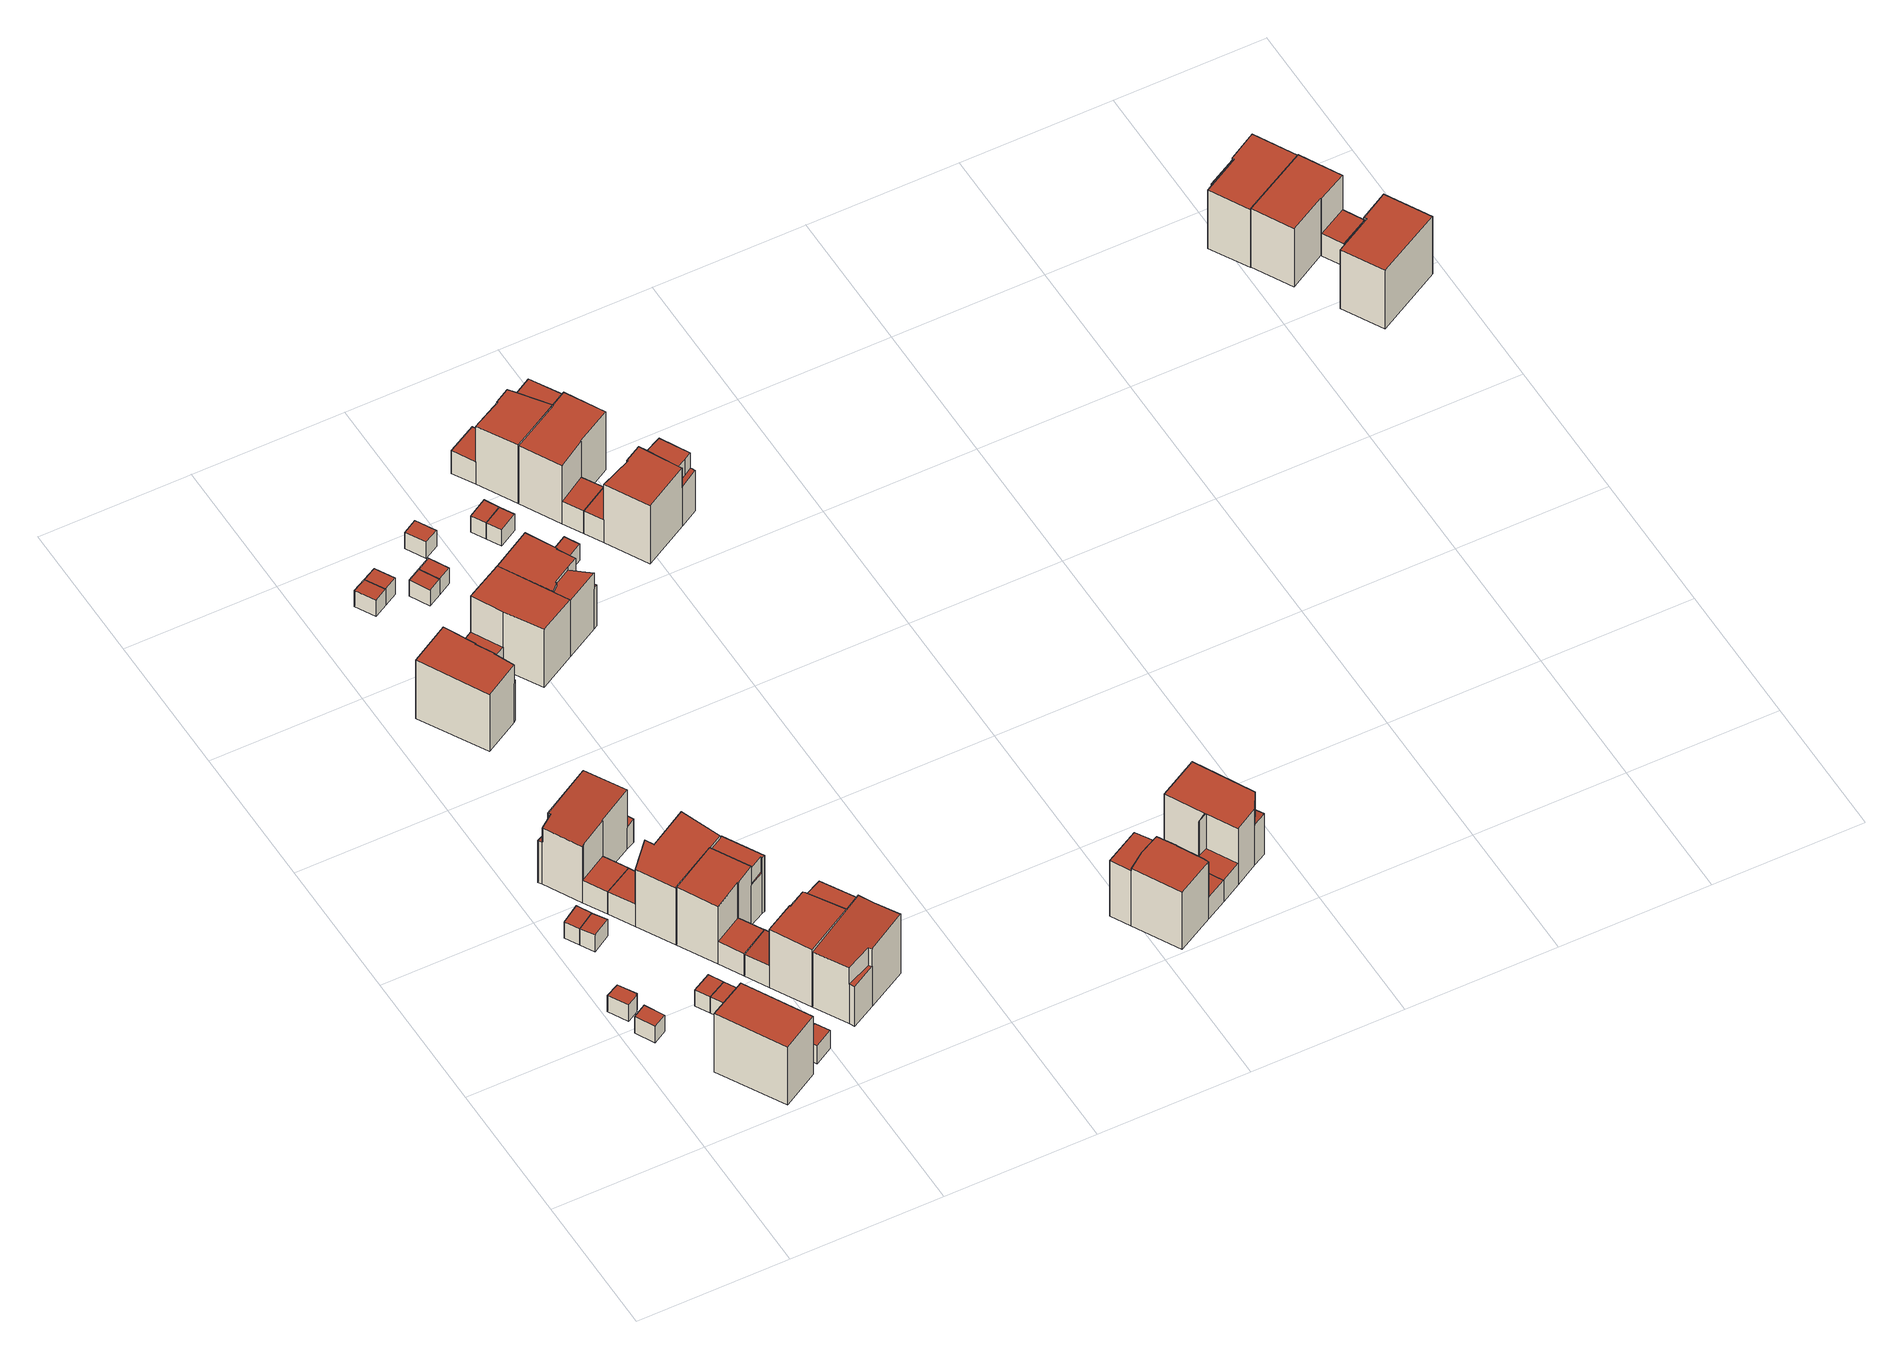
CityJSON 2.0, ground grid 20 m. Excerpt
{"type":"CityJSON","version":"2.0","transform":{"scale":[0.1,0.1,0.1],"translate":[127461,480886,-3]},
"CityObjects":{
"building1":{"type":"Building","attributes":{"b3_dak_type":"multiple horizontal","b3_h_dak_50p":0.61,"b3_h_dak_70p":0.64,"b3_h_dak_max":0.69,"b3_h_dak_min":0.54,"b3_h_maaiveld":-2.13,"b3_kas_warenhuis":false,"b3_mutatie_ahn3_ahn4":true,"b3_reconstructie_onvolledig":false,"b3_rmse_lod12":0.0366,"b3_rmse_lod13":0.0366,"b3_rmse_lod22":0.0318,"b3_val3dity_lod12":"[]","b3_val3dity_lod13":"[]","b3_val3dity_lod22":"[]","b3_volume_lod12":16.28,"b3_volume_lod13":16.28,"b3_volume_lod22":16.24,"geconstateerd":false,"oorspronkelijkbouwjaar":2018,"status":"Pand in gebruik"},"children":["building1-1"]},
"building1-1":{"type":"BuildingPart","parents":["building1"],"geometry":[{"type":"Solid","lod":"2.2","boundaries":[[[[0,1,2,3]],[[4,1,0,5]],[[6,2,1,4]],[[5,0,3,7]],[[7,3,2,6]],[[7,6,4,5]]]],"semantics":{"surfaces":[{"type":"GroundSurface"},{"type":"WallSurface","on_footprint_edge":true},{"type":"RoofSurface"}],"values":[[0,1,1,1,1,2]]}}]},
"building2":{"type":"Building","attributes":{"b3_dak_type":"multiple horizontal","b3_h_dak_50p":0.62,"b3_h_dak_70p":0.65,"b3_h_dak_max":0.7,"b3_h_dak_min":0.54,"b3_h_maaiveld":-2.14,"b3_kas_warenhuis":false,"b3_mutatie_ahn3_ahn4":true,"b3_reconstructie_onvolledig":false,"b3_rmse_lod12":0.0432,"b3_rmse_lod13":0.0432,"b3_rmse_lod22":0.038,"b3_val3dity_lod12":"[]","b3_val3dity_lod13":"[]","b3_val3dity_lod22":"[]","b3_volume_lod12":16.06,"b3_volume_lod13":16.06,"b3_volume_lod22":15.98,"geconstateerd":false,"oorspronkelijkbouwjaar":2018,"status":"Pand in gebruik"},"children":["building2-1"]},
"building2-1":{"type":"BuildingPart","parents":["building2"],"geometry":[{"type":"Solid","lod":"2.2","boundaries":[[[[8,9,10,11,12,13]],[[14,8,13,15]],[[16,11,10,17]],[[17,10,9,18]],[[15,13,12,19]],[[19,12,11,16]],[[18,9,8,14]],[[18,14,15,19,16,17]]]],"semantics":{"surfaces":[{"type":"GroundSurface"},{"type":"WallSurface","on_footprint_edge":true},{"type":"RoofSurface"}],"values":[[0,1,1,1,1,1,1,2]]}}]},
"building3":{"type":"Building","attributes":{"b3_dak_type":"multiple horizontal","b3_h_dak_50p":7.13,"b3_h_dak_70p":7.23,"b3_h_dak_max":7.41,"b3_h_dak_min":6.92,"b3_h_maaiveld":-2.46,"b3_kas_warenhuis":false,"b3_mutatie_ahn3_ahn4":true,"b3_reconstructie_onvolledig":false,"b3_rmse_lod12":0.131,"b3_rmse_lod13":0.131,"b3_rmse_lod22":0.111,"b3_val3dity_lod12":"[]","b3_val3dity_lod13":"[]","b3_val3dity_lod22":"[]","b3_volume_lod12":536.05,"b3_volume_lod13":536.05,"b3_volume_lod22":532.44,"geconstateerd":false,"oorspronkelijkbouwjaar":2018,"status":"Pand in gebruik"},"children":["building3-1"]},
"building3-1":{"type":"BuildingPart","parents":["building3"],"geometry":[{"type":"Solid","lod":"2.2","boundaries":[[[[20,21,22,23]],[[24,21,20,25]],[[25,20,23,26]],[[27,22,21,24]],[[26,23,22,27]],[[26,27,24,25]]]],"semantics":{"surfaces":[{"type":"GroundSurface"},{"type":"WallSurface","on_footprint_edge":true},{"type":"RoofSurface"}],"values":[[0,1,1,1,1,2]]}}]},
"building4":{"type":"Building","attributes":{"b3_dak_type":"multiple horizontal","b3_h_dak_50p":0.62,"b3_h_dak_70p":0.64,"b3_h_dak_max":0.72,"b3_h_dak_min":0.55,"b3_h_maaiveld":-2.09,"b3_kas_warenhuis":false,"b3_mutatie_ahn3_ahn4":true,"b3_reconstructie_onvolledig":false,"b3_rmse_lod12":0.0398,"b3_rmse_lod13":0.0398,"b3_rmse_lod22":0.0325,"b3_val3dity_lod12":"[]","b3_val3dity_lod13":"[]","b3_val3dity_lod22":"[]","b3_volume_lod12":16.19,"b3_volume_lod13":16.19,"b3_volume_lod22":16.14,"geconstateerd":false,"oorspronkelijkbouwjaar":2018,"status":"Pand in gebruik"},"children":["building4-1"]},
"building4-1":{"type":"BuildingPart","parents":["building4"],"geometry":[{"type":"Solid","lod":"2.2","boundaries":[[[[28,29,30,31]],[[32,30,29,33]],[[34,31,30,32]],[[35,28,31,34]],[[33,29,28,35]],[[33,35,34,32]]]],"semantics":{"surfaces":[{"type":"GroundSurface"},{"type":"WallSurface","on_footprint_edge":true},{"type":"RoofSurface"}],"values":[[0,1,1,1,1,2]]}}]},
"building5":{"type":"Building","attributes":{"b3_dak_type":"multiple horizontal","b3_h_dak_50p":0.61,"b3_h_dak_70p":0.64,"b3_h_dak_max":0.7,"b3_h_dak_min":0.54,"b3_h_maaiveld":-2.12,"b3_kas_warenhuis":false,"b3_mutatie_ahn3_ahn4":false,"b3_reconstructie_onvolledig":false,"b3_rmse_lod12":0.043,"b3_rmse_lod13":0.043,"b3_rmse_lod22":0.0366,"b3_val3dity_lod12":"[]","b3_val3dity_lod13":"[]","b3_val3dity_lod22":"[]","b3_volume_lod12":16.38,"b3_volume_lod13":16.38,"b3_volume_lod22":16.31,"geconstateerd":false,"oorspronkelijkbouwjaar":2018,"status":"Pand in gebruik"},"children":["building5-1"]},
"building5-1":{"type":"BuildingPart","parents":["building5"],"geometry":[{"type":"Solid","lod":"2.2","boundaries":[[[[30,29,36,37]],[[33,29,30,32]],[[38,36,29,33]],[[32,30,37,39]],[[39,37,36,38]],[[39,38,33,32]]]],"semantics":{"surfaces":[{"type":"GroundSurface"},{"type":"WallSurface","on_footprint_edge":true},{"type":"RoofSurface"}],"values":[[0,1,1,1,1,2]]}}]},
"building6":{"type":"Building","attributes":{"b3_dak_type":"multiple horizontal","b3_h_dak_50p":0.62,"b3_h_dak_70p":0.65,"b3_h_dak_max":0.72,"b3_h_dak_min":0.54,"b3_h_maaiveld":-2.11,"b3_kas_warenhuis":false,"b3_mutatie_ahn3_ahn4":true,"b3_reconstructie_onvolledig":false,"b3_rmse_lod12":0.0428,"b3_rmse_lod13":0.0428,"b3_rmse_lod22":0.0362,"b3_val3dity_lod12":"[]","b3_val3dity_lod13":"[]","b3_val3dity_lod22":"[]","b3_volume_lod12":16.17,"b3_volume_lod13":16.17,"b3_volume_lod22":16.11,"geconstateerd":false,"oorspronkelijkbouwjaar":2018,"status":"Pand in gebruik"},"children":["building6-1"]},
"building6-1":{"type":"BuildingPart","parents":["building6"],"geometry":[{"type":"Solid","lod":"2.2","boundaries":[[[[40,41,42,43]],[[44,40,43,45]],[[45,43,42,46]],[[46,42,41,47]],[[47,41,40,44]],[[47,44,45,46]]]],"semantics":{"surfaces":[{"type":"GroundSurface"},{"type":"WallSurface","on_footprint_edge":true},{"type":"RoofSurface"}],"values":[[0,1,1,1,1,2]]}}]},
"building7":{"type":"Building","attributes":{"b3_dak_type":"multiple horizontal","b3_h_dak_50p":0.61,"b3_h_dak_70p":0.63,"b3_h_dak_max":0.7,"b3_h_dak_min":0.49,"b3_h_maaiveld":-2.09,"b3_kas_warenhuis":false,"b3_mutatie_ahn3_ahn4":true,"b3_reconstructie_onvolledig":false,"b3_rmse_lod12":0.0387,"b3_rmse_lod13":0.0387,"b3_rmse_lod22":0.0368,"b3_val3dity_lod12":"[]","b3_val3dity_lod13":"[]","b3_val3dity_lod22":"[]","b3_volume_lod12":15.98,"b3_volume_lod13":15.98,"b3_volume_lod22":15.92,"geconstateerd":false,"oorspronkelijkbouwjaar":2018,"status":"Pand in gebruik"},"children":["building7-1"]},
"building7-1":{"type":"BuildingPart","parents":["building7"],"geometry":[{"type":"Solid","lod":"2.2","boundaries":[[[[48,49,40,43]],[[50,49,48,51]],[[51,48,43,45]],[[44,40,49,50]],[[45,43,40,44]],[[45,44,50,51]]]],"semantics":{"surfaces":[{"type":"GroundSurface"},{"type":"WallSurface","on_footprint_edge":true},{"type":"RoofSurface"}],"values":[[0,1,1,1,1,2]]}}]},
"building8":{"type":"Building","attributes":{"b3_dak_type":"multiple horizontal","b3_h_dak_50p":0.63,"b3_h_dak_70p":0.65,"b3_h_dak_max":0.7,"b3_h_dak_min":0.51,"b3_h_maaiveld":-2.44,"b3_kas_warenhuis":false,"b3_mutatie_ahn3_ahn4":true,"b3_reconstructie_onvolledig":false,"b3_rmse_lod12":0.0361,"b3_rmse_lod13":0.0361,"b3_rmse_lod22":0.0356,"b3_val3dity_lod12":"[]","b3_val3dity_lod13":"[]","b3_val3dity_lod22":"[]","b3_volume_lod12":18.8,"b3_volume_lod13":18.8,"b3_volume_lod22":18.77,"geconstateerd":false,"oorspronkelijkbouwjaar":2018,"status":"Pand in gebruik"},"children":["building8-1"]},
"building8-1":{"type":"BuildingPart","parents":["building8"],"geometry":[{"type":"Solid","lod":"2.2","boundaries":[[[[52,53,54,55]],[[56,53,52,57]],[[58,54,53,56]],[[57,52,55,59]],[[59,55,54,58]],[[59,58,56,57]]]],"semantics":{"surfaces":[{"type":"GroundSurface"},{"type":"WallSurface","on_footprint_edge":true},{"type":"RoofSurface"}],"values":[[0,1,1,1,1,2]]}}]},
"building9":{"type":"Building","attributes":{"b3_dak_type":"multiple horizontal","b3_h_dak_50p":6.98,"b3_h_dak_70p":7.18,"b3_h_dak_max":7.39,"b3_h_dak_min":1.1,"b3_h_maaiveld":-2.52,"b3_kas_warenhuis":false,"b3_mutatie_ahn3_ahn4":true,"b3_reconstructie_onvolledig":false,"b3_rmse_lod12":3.23,"b3_rmse_lod13":1.04,"b3_rmse_lod22":0.716,"b3_val3dity_lod12":"[]","b3_val3dity_lod13":"[]","b3_val3dity_lod22":"[]","b3_volume_lod12":747.16,"b3_volume_lod13":636.33,"b3_volume_lod22":625.13,"geconstateerd":false,"oorspronkelijkbouwjaar":2018,"status":"Pand in gebruik"},"children":["building9-1"]},
"building9-1":{"type":"BuildingPart","parents":["building9"],"geometry":[{"type":"Solid","lod":"2.2","boundaries":[[[[60,61,62,63,64,65,66,67,68,69,70,71,72,73]],[[74,66,65,75]],[[76,77,75,78]],[[79,61,60,80]],[[81,62,61,79]],[[80,60,73,82]],[[83,84,85,86]],[[87,71,70,88]],[[82,73,72,89]],[[90,68,67,91]],[[91,67,66,74]],[[78,75,65,64,92]],[[93,89,72,71,87,94]],[[86,85,69,68,90,95]],[[95,90,77,76]],[[88,70,69,85]],[[96,63,62,81]],[[92,64,63,96,97]],[[94,87,84,83]],[[97,96,89,93]],[[77,90,91,74,75]],[[84,87,88,85]],[[97,93,94,83,86,95,76,78,92]],[[89,96,81,79,80,82]]]],"semantics":{"surfaces":[{"type":"GroundSurface"},{"type":"WallSurface","on_footprint_edge":true},{"type":"WallSurface","on_footprint_edge":false},{"type":"RoofSurface"}],"values":[[0,1,2,1,1,1,2,1,1,1,1,1,1,1,2,1,1,1,2,2,3,3,3,3]]}}]},
"building10":{"type":"Building","attributes":{"b3_dak_type":"slanted","b3_h_dak_50p":7.08,"b3_h_dak_70p":7.24,"b3_h_dak_max":7.43,"b3_h_dak_min":1.09,"b3_h_maaiveld":-2.53,"b3_kas_warenhuis":false,"b3_mutatie_ahn3_ahn4":false,"b3_reconstructie_onvolledig":false,"b3_rmse_lod12":2.87,"b3_rmse_lod13":0.237,"b3_rmse_lod22":0.175,"b3_val3dity_lod12":"[]","b3_val3dity_lod13":"[]","b3_val3dity_lod22":"[]","b3_volume_lod12":726.72,"b3_volume_lod13":631.78,"b3_volume_lod22":621.91,"geconstateerd":false,"oorspronkelijkbouwjaar":2018,"status":"Pand in gebruik"},"children":["building10-1"]},
"building10-1":{"type":"BuildingPart","parents":["building10"],"geometry":[{"type":"Solid","lod":"2.2","boundaries":[[[[67,66,98,99,100,101,102,103,104,105,106,107]],[[108,106,105,109,110]],[[111,103,102,112]],[[112,102,101,113]],[[114,98,66,74]],[[91,67,107,115]],[[116,114,115,117]],[[74,66,67,91]],[[118,99,98,114,116]],[[117,115,107,106,108]],[[119,104,103,111]],[[109,105,104,119]],[[113,101,100,120]],[[121,120,100,99,118]],[[110,109,120,121]],[[74,91,115,114]],[[110,121,118,116,117,108]],[[120,109,119,111,112,113]]]],"semantics":{"surfaces":[{"type":"GroundSurface"},{"type":"WallSurface","on_footprint_edge":true},{"type":"WallSurface","on_footprint_edge":false},{"type":"RoofSurface"}],"values":[[0,1,1,1,1,1,2,1,1,1,1,1,1,1,2,3,3,3]]}}]},
"building11":{"type":"Building","attributes":{"b3_dak_type":"multiple horizontal","b3_h_dak_50p":6.97,"b3_h_dak_70p":7.18,"b3_h_dak_max":7.36,"b3_h_dak_min":1.14,"b3_h_maaiveld":-2.51,"b3_kas_warenhuis":false,"b3_mutatie_ahn3_ahn4":true,"b3_reconstructie_onvolledig":false,"b3_rmse_lod12":3.19,"b3_rmse_lod13":0.971,"b3_rmse_lod22":0.686,"b3_val3dity_lod12":"[]","b3_val3dity_lod13":"[]","b3_val3dity_lod22":"[]","b3_volume_lod12":682.69,"b3_volume_lod13":591.97,"b3_volume_lod22":583.49,"geconstateerd":false,"oorspronkelijkbouwjaar":2018,"status":"Pand in gebruik"},"children":["building11-1"]},
"building11-1":{"type":"BuildingPart","parents":["building11"],"geometry":[{"type":"Solid","lod":"2.2","boundaries":[[[[122,123,124,125,126,127,106,128,104,129,130]],[[131,132,133,134]],[[135,136,132,131]],[[137,138,128,106,139]],[[140,104,128,138]],[[141,142,143,144]],[[145,146,142,141]],[[147,129,104,140]],[[148,125,124,149]],[[150,126,125,148]],[[144,143,130,129,147]],[[151,122,130,143]],[[152,151,146,145,153]],[[136,127,126,150]],[[139,106,127,136,135]],[[153,145,138,137]],[[134,133,123,122,151,152]],[[149,124,123,133]],[[146,151,143,142]],[[138,145,141,144,147,140]],[[134,152,153,137,139,135,131]],[[149,133,132,136,150,148]]]],"semantics":{"surfaces":[{"type":"GroundSurface"},{"type":"WallSurface","on_footprint_edge":false},{"type":"WallSurface","on_footprint_edge":true},{"type":"RoofSurface"}],"values":[[0,1,1,2,2,1,1,2,2,2,2,2,1,2,2,1,2,2,3,3,3,3]]}}]},
"building12":{"type":"Building","attributes":{"b3_dak_type":"multiple horizontal","b3_h_dak_50p":7.01,"b3_h_dak_70p":7.2,"b3_h_dak_max":7.39,"b3_h_dak_min":1.07,"b3_h_maaiveld":-2.5,"b3_kas_warenhuis":false,"b3_mutatie_ahn3_ahn4":true,"b3_reconstructie_onvolledig":false,"b3_rmse_lod12":2.92,"b3_rmse_lod13":1.01,"b3_rmse_lod22":0.624,"b3_val3dity_lod12":"[]","b3_val3dity_lod13":"[]","b3_val3dity_lod22":"[]","b3_volume_lod12":684.13,"b3_volume_lod13":599.22,"b3_volume_lod22":587.74,"geconstateerd":false,"oorspronkelijkbouwjaar":2018,"status":"Pand in gebruik"},"children":["building12-1"]},
"building12-1":{"type":"BuildingPart","parents":["building12"],"geometry":[{"type":"Solid","lod":"2.2","boundaries":[[[[154,155,156,126,125,157,158,159,160,161,162]],[[163,160,159,164]],[[165,158,157,166,167]],[[167,166,168,169]],[[148,125,126,170]],[[170,126,156,168]],[[171,155,154,172,173]],[[169,168,156,155,171]],[[174,175,176,164,177]],[[166,157,125,148]],[[172,154,162,178]],[[178,162,161,179,180]],[[180,179,176,175]],[[179,161,160,163]],[[177,164,159,158,165]],[[173,172,175,174]],[[166,148,170,168]],[[179,163,164,176]],[[173,174,177,165,167,169,171]],[[175,172,178,180]]]],"semantics":{"surfaces":[{"type":"GroundSurface"},{"type":"WallSurface","on_footprint_edge":true},{"type":"WallSurface","on_footprint_edge":false},{"type":"RoofSurface"}],"values":[[0,1,1,2,1,1,1,1,2,1,1,1,2,1,1,2,3,3,3,3]]}}]},
"building13":{"type":"Building","attributes":{"b3_dak_type":"multiple horizontal","b3_h_dak_50p":7.02,"b3_h_dak_70p":7.21,"b3_h_dak_max":7.4,"b3_h_dak_min":1.06,"b3_h_maaiveld":-2.5,"b3_kas_warenhuis":false,"b3_mutatie_ahn3_ahn4":false,"b3_reconstructie_onvolledig":false,"b3_rmse_lod12":2.92,"b3_rmse_lod13":1.13,"b3_rmse_lod22":0.779,"b3_val3dity_lod12":"[]","b3_val3dity_lod13":"[]","b3_val3dity_lod22":"[]","b3_volume_lod12":667.93,"b3_volume_lod13":593.78,"b3_volume_lod22":586.27,"geconstateerd":false,"oorspronkelijkbouwjaar":2018,"status":"Pand in gebruik"},"children":["building13-1"]},
"building13-1":{"type":"BuildingPart","parents":["building13"],"geometry":[{"type":"Solid","lod":"2.2","boundaries":[[[[181,182,183,184,185,186,187,188,189,190]],[[191,181,190,192]],[[193,194,185,184,195]],[[196,186,185,194]],[[197,187,186,196]],[[195,184,183,198]],[[199,189,188,200,201]],[[202,192,190,189,199]],[[201,200,194,193]],[[200,188,187,197]],[[203,204,192,202]],[[205,206,204,203]],[[198,183,182,206,205]],[[206,182,181,191]],[[200,197,196,194]],[[198,205,203,202,199,201,193,195]],[[206,191,192,204]]]],"semantics":{"surfaces":[{"type":"GroundSurface"},{"type":"WallSurface","on_footprint_edge":true},{"type":"WallSurface","on_footprint_edge":false},{"type":"RoofSurface"}],"values":[[0,1,1,1,1,1,1,1,2,1,2,2,1,1,3,3,3]]}}]},
"building14":{"type":"Building","attributes":{"b3_dak_type":"multiple horizontal","b3_h_dak_50p":7.03,"b3_h_dak_70p":7.21,"b3_h_dak_max":7.4,"b3_h_dak_min":3.98,"b3_h_maaiveld":-2.53,"b3_kas_warenhuis":false,"b3_mutatie_ahn3_ahn4":true,"b3_reconstructie_onvolledig":false,"b3_rmse_lod12":1.41,"b3_rmse_lod13":1.41,"b3_rmse_lod22":0.923,"b3_val3dity_lod12":"[]","b3_val3dity_lod13":"[]","b3_val3dity_lod22":"[]","b3_volume_lod12":536.27,"b3_volume_lod13":536.27,"b3_volume_lod22":521.3,"geconstateerd":false,"oorspronkelijkbouwjaar":2018,"status":"Pand in gebruik"},"children":["building14-1"]},
"building14-1":{"type":"BuildingPart","parents":["building14"],"geometry":[{"type":"Solid","lod":"2.2","boundaries":[[[[207,155,162,208,209,210,211]],[[212,155,207,213,214]],[[214,213,215,216]],[[217,162,155,212]],[[218,208,162,217]],[[219,211,210,220]],[[216,215,220,221]],[[221,220,210,209,222]],[[222,209,208,218]],[[213,207,211,219]],[[222,218,217,212,214,216,221]],[[213,219,220,215]]]],"semantics":{"surfaces":[{"type":"GroundSurface"},{"type":"WallSurface","on_footprint_edge":true},{"type":"WallSurface","on_footprint_edge":false},{"type":"RoofSurface"}],"values":[[0,1,2,1,1,1,2,1,1,1,3,3]]}}]},
"building15":{"type":"Building","attributes":{"b3_dak_type":"multiple horizontal","b3_h_dak_50p":0.61,"b3_h_dak_70p":0.64,"b3_h_dak_max":0.71,"b3_h_dak_min":0.55,"b3_h_maaiveld":-2.07,"b3_kas_warenhuis":false,"b3_mutatie_ahn3_ahn4":true,"b3_reconstructie_onvolledig":false,"b3_rmse_lod12":0.0337,"b3_rmse_lod13":0.0337,"b3_rmse_lod22":0.032,"b3_val3dity_lod12":"[]","b3_val3dity_lod13":"[]","b3_val3dity_lod22":"[]","b3_volume_lod12":15.89,"b3_volume_lod13":15.89,"b3_volume_lod22":15.86,"geconstateerd":false,"oorspronkelijkbouwjaar":2018,"status":"Pand in gebruik"},"children":["building15-1"]},
"building15-1":{"type":"BuildingPart","parents":["building15"],"geometry":[{"type":"Solid","lod":"2.2","boundaries":[[[[223,224,225,226]],[[227,224,223,228]],[[229,225,224,227]],[[228,223,226,230]],[[230,226,225,229]],[[230,229,227,228]]]],"semantics":{"surfaces":[{"type":"GroundSurface"},{"type":"WallSurface","on_footprint_edge":true},{"type":"RoofSurface"}],"values":[[0,1,1,1,1,2]]}}]},
"building16":{"type":"Building","attributes":{"b3_dak_type":"multiple horizontal","b3_h_dak_50p":0.61,"b3_h_dak_70p":0.63,"b3_h_dak_max":0.72,"b3_h_dak_min":0.54,"b3_h_maaiveld":-2.06,"b3_kas_warenhuis":false,"b3_mutatie_ahn3_ahn4":true,"b3_reconstructie_onvolledig":false,"b3_rmse_lod12":0.0371,"b3_rmse_lod13":0.0371,"b3_rmse_lod22":0.0326,"b3_val3dity_lod12":"[]","b3_val3dity_lod13":"[]","b3_val3dity_lod22":"[]","b3_volume_lod12":15.92,"b3_volume_lod13":15.92,"b3_volume_lod22":15.87,"geconstateerd":false,"oorspronkelijkbouwjaar":2018,"status":"Pand in gebruik"},"children":["building16-1"]},
"building16-1":{"type":"BuildingPart","parents":["building16"],"geometry":[{"type":"Solid","lod":"2.2","boundaries":[[[[231,232,225,224]],[[229,225,232,233]],[[227,224,225,229]],[[234,231,224,227]],[[233,232,231,234]],[[233,234,227,229]]]],"semantics":{"surfaces":[{"type":"GroundSurface"},{"type":"WallSurface","on_footprint_edge":true},{"type":"RoofSurface"}],"values":[[0,1,1,1,1,2]]}}]},
"building17":{"type":"Building","attributes":{"b3_dak_type":"multiple horizontal","b3_h_dak_50p":7.04,"b3_h_dak_70p":7.12,"b3_h_dak_max":7.39,"b3_h_dak_min":1.13,"b3_h_maaiveld":-2.5,"b3_kas_warenhuis":false,"b3_mutatie_ahn3_ahn4":true,"b3_reconstructie_onvolledig":false,"b3_rmse_lod12":2.64,"b3_rmse_lod13":0.121,"b3_rmse_lod22":0.101,"b3_val3dity_lod12":"[]","b3_val3dity_lod13":"[]","b3_val3dity_lod22":"[]","b3_volume_lod12":662.99,"b3_volume_lod13":586.5,"b3_volume_lod22":582.83,"geconstateerd":false,"oorspronkelijkbouwjaar":2018,"status":"Pand in gebruik"},"children":["building17-1"]},
"building17-1":{"type":"BuildingPart","parents":["building17"],"geometry":[{"type":"Solid","lod":"2.2","boundaries":[[[[235,236,187,186,237,238,239]],[[240,237,186,196]],[[241,238,237,240,242]],[[196,186,187,197]],[[197,187,236,243]],[[244,236,235,245]],[[245,235,239,246]],[[242,240,243,244]],[[243,236,244]],[[246,239,238,241]],[[243,240,196,197]],[[246,241,242,244,245]]]],"semantics":{"surfaces":[{"type":"GroundSurface"},{"type":"WallSurface","on_footprint_edge":true},{"type":"WallSurface","on_footprint_edge":false},{"type":"RoofSurface"}],"values":[[0,1,1,1,1,1,1,2,1,1,3,3]]}}]},
"building18":{"type":"Building","attributes":{"b3_dak_type":"multiple horizontal","b3_h_dak_50p":0.62,"b3_h_dak_70p":0.64,"b3_h_dak_max":0.71,"b3_h_dak_min":0.39,"b3_h_maaiveld":-2.05,"b3_kas_warenhuis":false,"b3_mutatie_ahn3_ahn4":true,"b3_reconstructie_onvolledig":false,"b3_rmse_lod12":0.0408,"b3_rmse_lod13":0.0408,"b3_rmse_lod22":0.0364,"b3_val3dity_lod12":"[]","b3_val3dity_lod13":"[]","b3_val3dity_lod22":"[]","b3_volume_lod12":15.81,"b3_volume_lod13":15.81,"b3_volume_lod22":15.78,"geconstateerd":false,"oorspronkelijkbouwjaar":2018,"status":"Pand in gebruik"},"children":["building18-1"]},
"building18-1":{"type":"BuildingPart","parents":["building18"],"geometry":[{"type":"Solid","lod":"2.2","boundaries":[[[[247,248,249,250]],[[251,248,247,252]],[[253,249,248,251]],[[252,247,250,254]],[[254,250,249,253]],[[254,253,251,252]]]],"semantics":{"surfaces":[{"type":"GroundSurface"},{"type":"WallSurface","on_footprint_edge":true},{"type":"RoofSurface"}],"values":[[0,1,1,1,1,2]]}}]},
"building19":{"type":"Building","attributes":{"b3_dak_type":"multiple horizontal","b3_h_dak_50p":0.61,"b3_h_dak_70p":0.63,"b3_h_dak_max":0.71,"b3_h_dak_min":0.54,"b3_h_maaiveld":-2.05,"b3_kas_warenhuis":false,"b3_mutatie_ahn3_ahn4":true,"b3_reconstructie_onvolledig":false,"b3_rmse_lod12":0.0354,"b3_rmse_lod13":0.0354,"b3_rmse_lod22":0.0316,"b3_val3dity_lod12":"[]","b3_val3dity_lod13":"[]","b3_val3dity_lod22":"[]","b3_volume_lod12":15.82,"b3_volume_lod13":15.82,"b3_volume_lod22":15.78,"geconstateerd":false,"oorspronkelijkbouwjaar":2018,"status":"Pand in gebruik"},"children":["building19-1"]},
"building19-1":{"type":"BuildingPart","parents":["building19"],"geometry":[{"type":"Solid","lod":"2.2","boundaries":[[[[248,255,256,249]],[[257,255,248,251]],[[258,256,255,257]],[[251,248,249,253]],[[253,249,256,258]],[[253,258,257,251]]]],"semantics":{"surfaces":[{"type":"GroundSurface"},{"type":"WallSurface","on_footprint_edge":true},{"type":"RoofSurface"}],"values":[[0,1,1,1,1,2]]}}]},
"building20":{"type":"Building","attributes":{"b3_dak_type":"multiple horizontal","b3_h_dak_50p":0.62,"b3_h_dak_70p":0.64,"b3_h_dak_max":0.7,"b3_h_dak_min":0.56,"b3_h_maaiveld":-2.07,"b3_kas_warenhuis":false,"b3_mutatie_ahn3_ahn4":true,"b3_reconstructie_onvolledig":false,"b3_rmse_lod12":0.0347,"b3_rmse_lod13":0.0347,"b3_rmse_lod22":0.0335,"b3_val3dity_lod12":"[]","b3_val3dity_lod13":"[]","b3_val3dity_lod22":"[]","b3_volume_lod12":16.48,"b3_volume_lod13":16.48,"b3_volume_lod22":16.42,"geconstateerd":false,"oorspronkelijkbouwjaar":2018,"status":"Pand in gebruik"},"children":["building20-1"]},
"building20-1":{"type":"BuildingPart","parents":["building20"],"geometry":[{"type":"Solid","lod":"2.2","boundaries":[[[[259,260,261,262]],[[263,261,260,264]],[[265,262,261,263]],[[266,259,262,265]],[[264,260,259,266]],[[264,266,265,263]]]],"semantics":{"surfaces":[{"type":"GroundSurface"},{"type":"WallSurface","on_footprint_edge":true},{"type":"RoofSurface"}],"values":[[0,1,1,1,1,2]]}}]},
"building21":{"type":"Building","attributes":{"b3_dak_type":"multiple horizontal","b3_h_dak_50p":6.97,"b3_h_dak_70p":7.16,"b3_h_dak_max":7.41,"b3_h_dak_min":1.07,"b3_h_maaiveld":-2.48,"b3_kas_warenhuis":false,"b3_mutatie_ahn3_ahn4":true,"b3_reconstructie_onvolledig":false,"b3_rmse_lod12":2.9,"b3_rmse_lod13":1.16,"b3_rmse_lod22":0.643,"b3_val3dity_lod12":"[]","b3_val3dity_lod13":"[]","b3_val3dity_lod22":"[]","b3_volume_lod12":672.36,"b3_volume_lod13":594.4,"b3_volume_lod22":578.8,"geconstateerd":false,"oorspronkelijkbouwjaar":2018,"status":"Pand in gebruik"},"children":["building21-1"]},
"building21-1":{"type":"BuildingPart","parents":["building21"],"geometry":[{"type":"Solid","lod":"2.2","boundaries":[[[[267,268,239,269,238,270,271,272,273,274,275,276]],[[277,272,271,278]],[[279,273,272,277]],[[280,267,276,281]],[[282,275,274,283,284]],[[284,283,285,286]],[[278,271,270,285]],[[286,285,270,238,241]],[[287,288,289,290]],[[283,274,273,279]],[[291,281,276,275,282]],[[290,289,292,281,291]],[[293,294,292,289]],[[294,268,267,280]],[[295,296,288,287]],[[297,239,268,294,293]],[[241,238,269,298,299]],[[298,269,239,297]],[[299,298,296,295]],[[283,279,277,278,285]],[[294,280,281,292]],[[296,298,297,293,289,288]],[[299,295,287,290,291,282,284,286,241]]]],"semantics":{"surfaces":[{"type":"GroundSurface"},{"type":"WallSurface","on_footprint_edge":true},{"type":"WallSurface","on_footprint_edge":false},{"type":"RoofSurface"}],"values":[[0,1,1,1,1,2,1,1,2,1,1,2,2,1,2,1,1,1,2,3,3,3,3]]}}]},
"building22":{"type":"Building","attributes":{"b3_dak_type":"multiple horizontal","b3_h_dak_50p":0.62,"b3_h_dak_70p":0.64,"b3_h_dak_max":0.72,"b3_h_dak_min":0.54,"b3_h_maaiveld":-2.07,"b3_kas_warenhuis":false,"b3_mutatie_ahn3_ahn4":true,"b3_reconstructie_onvolledig":false,"b3_rmse_lod12":0.0369,"b3_rmse_lod13":0.0369,"b3_rmse_lod22":0.031,"b3_val3dity_lod12":"[]","b3_val3dity_lod13":"[]","b3_val3dity_lod22":"[]","b3_volume_lod12":15.97,"b3_volume_lod13":15.97,"b3_volume_lod22":15.93,"geconstateerd":false,"oorspronkelijkbouwjaar":2018,"status":"Pand in gebruik"},"children":["building22-1"]},
"building22-1":{"type":"BuildingPart","parents":["building22"],"geometry":[{"type":"Solid","lod":"2.2","boundaries":[[[[300,301,302,303]],[[304,300,303,305]],[[305,303,302,306]],[[306,302,301,307]],[[307,301,300,304]],[[307,304,305,306]]]],"semantics":{"surfaces":[{"type":"GroundSurface"},{"type":"WallSurface","on_footprint_edge":true},{"type":"RoofSurface"}],"values":[[0,1,1,1,1,2]]}}]},
"building23":{"type":"Building","attributes":{"b3_dak_type":"multiple horizontal","b3_h_dak_50p":0.61,"b3_h_dak_70p":0.63,"b3_h_dak_max":0.7,"b3_h_dak_min":0.52,"b3_h_maaiveld":-2.07,"b3_kas_warenhuis":false,"b3_mutatie_ahn3_ahn4":true,"b3_reconstructie_onvolledig":false,"b3_rmse_lod12":0.0334,"b3_rmse_lod13":0.0334,"b3_rmse_lod22":0.0324,"b3_val3dity_lod12":"[]","b3_val3dity_lod13":"[]","b3_val3dity_lod22":"[]","b3_volume_lod12":15.9,"b3_volume_lod13":15.9,"b3_volume_lod22":15.87,"geconstateerd":false,"oorspronkelijkbouwjaar":2018,"status":"Pand in gebruik"},"children":["building23-1"]},
"building23-1":{"type":"BuildingPart","parents":["building23"],"geometry":[{"type":"Solid","lod":"2.2","boundaries":[[[[308,309,300,303]],[[310,309,308,311]],[[311,308,303,305]],[[304,300,309,310]],[[305,303,300,304]],[[305,304,310,311]]]],"semantics":{"surfaces":[{"type":"GroundSurface"},{"type":"WallSurface","on_footprint_edge":true},{"type":"RoofSurface"}],"values":[[0,1,1,1,1,2]]}}]},
"building24":{"type":"Building","attributes":{"b3_dak_type":"multiple horizontal","b3_h_dak_50p":0.61,"b3_h_dak_70p":0.64,"b3_h_dak_max":0.71,"b3_h_dak_min":0.43,"b3_h_maaiveld":-2.11,"b3_kas_warenhuis":false,"b3_mutatie_ahn3_ahn4":true,"b3_reconstructie_onvolledig":false,"b3_rmse_lod12":0.0385,"b3_rmse_lod13":0.0385,"b3_rmse_lod22":0.0376,"b3_val3dity_lod12":"[]","b3_val3dity_lod13":"[]","b3_val3dity_lod22":"[]","b3_volume_lod12":16.77,"b3_volume_lod13":16.77,"b3_volume_lod22":16.73,"geconstateerd":false,"oorspronkelijkbouwjaar":2018,"status":"Pand in gebruik"},"children":["building24-1"]},
"building24-1":{"type":"BuildingPart","parents":["building24"],"geometry":[{"type":"Solid","lod":"2.2","boundaries":[[[[312,313,314,315]],[[316,312,315,317]],[[317,315,314,318]],[[318,314,313,319]],[[319,313,312,316]],[[319,316,317,318]]]],"semantics":{"surfaces":[{"type":"GroundSurface"},{"type":"WallSurface","on_footprint_edge":true},{"type":"RoofSurface"}],"values":[[0,1,1,1,1,2]]}}]},
"building25":{"type":"Building","attributes":{"b3_dak_type":"multiple horizontal","b3_h_dak_50p":7.01,"b3_h_dak_70p":7.19,"b3_h_dak_max":7.41,"b3_h_dak_min":1.17,"b3_h_maaiveld":-2.52,"b3_kas_warenhuis":false,"b3_mutatie_ahn3_ahn4":false,"b3_reconstructie_onvolledig":false,"b3_rmse_lod12":2.74,"b3_rmse_lod13":1.09,"b3_rmse_lod22":0.597,"b3_val3dity_lod12":"[]","b3_val3dity_lod13":"[]","b3_val3dity_lod22":"[]","b3_volume_lod12":673.02,"b3_volume_lod13":590.77,"b3_volume_lod22":576.15,"geconstateerd":false,"oorspronkelijkbouwjaar":2018,"status":"Pand in gebruik"},"children":["building25-1"]},
"building25-1":{"type":"BuildingPart","parents":["building25"],"geometry":[{"type":"Solid","lod":"2.2","boundaries":[[[[320,321,322,323,324,325,326,327,328,329,330]],[[331,326,325,332]],[[333,327,326,331]],[[332,325,324,334]],[[334,324,323,335]],[[336,333,337,338]],[[339,340,328,327,333,336]],[[341,330,329,342]],[[343,320,330,341,344]],[[345,335,323,322,346]],[[342,329,328,340]],[[346,322,321,347,348]],[[349,350,351,340,339]],[[347,321,320,343]],[[348,347,350,349]],[[344,341,351,350]],[[338,337,335,345]],[[335,337,333,331,332,334]],[[351,341,342,340]],[[344,350,347,343]],[[338,345,346,348,349,339,336]]]],"semantics":{"surfaces":[{"type":"GroundSurface"},{"type":"WallSurface","on_footprint_edge":true},{"type":"WallSurface","on_footprint_edge":false},{"type":"RoofSurface"}],"values":[[0,1,1,1,1,2,1,1,1,1,1,1,2,1,2,2,2,3,3,3,3]]}}]},
"building26":{"type":"Building","attributes":{"b3_dak_type":"multiple horizontal","b3_h_dak_50p":7.1,"b3_h_dak_70p":7.21,"b3_h_dak_max":7.41,"b3_h_dak_min":1.14,"b3_h_maaiveld":-2.5,"b3_kas_warenhuis":false,"b3_mutatie_ahn3_ahn4":true,"b3_reconstructie_onvolledig":false,"b3_rmse_lod12":2.52,"b3_rmse_lod13":0.128,"b3_rmse_lod22":0.105,"b3_val3dity_lod12":"[]","b3_val3dity_lod13":"[]","b3_val3dity_lod22":"[]","b3_volume_lod12":663.1,"b3_volume_lod13":590.75,"b3_volume_lod22":586.56,"geconstateerd":false,"oorspronkelijkbouwjaar":2018,"status":"Pand in gebruik"},"children":["building26-1"]},
"building26-1":{"type":"BuildingPart","parents":["building26"],"geometry":[{"type":"Solid","lod":"2.2","boundaries":[[[[352,353,354,355,356,322,320,357]],[[358,354,353,359]],[[360,320,322,361]],[[362,357,320,360]],[[363,352,357,362]],[[364,355,354,358]],[[365,356,355,364]],[[361,322,356,365,366]],[[367,359,353,352,363]],[[366,365,359,367]],[[366,367,363,362,360,361]],[[359,365,364,358]]]],"semantics":{"surfaces":[{"type":"GroundSurface"},{"type":"WallSurface","on_footprint_edge":true},{"type":"WallSurface","on_footprint_edge":false},{"type":"RoofSurface"}],"values":[[0,1,1,1,1,1,1,1,1,2,3,3]]}}]},
"building27":{"type":"Building","attributes":{"b3_dak_type":"multiple horizontal","b3_h_dak_50p":7.01,"b3_h_dak_70p":7.18,"b3_h_dak_max":7.38,"b3_h_dak_min":1.15,"b3_h_maaiveld":-2.39,"b3_kas_warenhuis":false,"b3_mutatie_ahn3_ahn4":true,"b3_reconstructie_onvolledig":false,"b3_rmse_lod12":2.9,"b3_rmse_lod13":1,"b3_rmse_lod22":0.642,"b3_val3dity_lod12":"[]","b3_val3dity_lod13":"[]","b3_val3dity_lod22":"[]","b3_volume_lod12":658.45,"b3_volume_lod13":581.79,"b3_volume_lod22":571.06,"geconstateerd":false,"oorspronkelijkbouwjaar":2018,"status":"Pand in gebruik"},"children":["building27-1"]},
"building27-1":{"type":"BuildingPart","parents":["building27"],"geometry":[{"type":"Solid","lod":"2.2","boundaries":[[[[368,369,370,371,372,373,374,375,376,377,378]],[[379,373,372,380]],[[381,382,380,383]],[[384,385,370,369,386]],[[387,388,389,390]],[[388,368,378,391]],[[391,378,377,392]],[[393,394,382,381,395]],[[394,374,373,379]],[[396,375,374,394,393]],[[392,377,376,397]],[[398,397,376,375,396]],[[383,380,372,371,399]],[[400,401,385,384]],[[399,371,370,385]],[[390,389,397,398]],[[395,381,401,400]],[[386,369,368,388,387]],[[394,379,380,382]],[[397,389,388,391,392]],[[401,381,383,399,385]],[[386,387,390,398,396,393,395,400,384]]]],"semantics":{"surfaces":[{"type":"GroundSurface"},{"type":"WallSurface","on_footprint_edge":true},{"type":"WallSurface","on_footprint_edge":false},{"type":"RoofSurface"}],"values":[[0,1,2,1,2,1,1,2,1,1,1,1,1,2,1,2,2,1,3,3,3,3]]}}]},
"building28":{"type":"Building","attributes":{"b3_dak_type":"multiple horizontal","b3_h_dak_50p":7.04,"b3_h_dak_70p":7.2,"b3_h_dak_max":7.4,"b3_h_dak_min":1.1,"b3_h_maaiveld":-2.54,"b3_kas_warenhuis":false,"b3_mutatie_ahn3_ahn4":false,"b3_reconstructie_onvolledig":false,"b3_rmse_lod12":2.76,"b3_rmse_lod13":1.07,"b3_rmse_lod22":0.348,"b3_val3dity_lod12":"[]","b3_val3dity_lod13":"[]","b3_val3dity_lod22":"[]","b3_volume_lod12":691.13,"b3_volume_lod13":616.32,"b3_volume_lod22":596.8,"geconstateerd":false,"oorspronkelijkbouwjaar":2018,"status":"Pand in gebruik"},"children":["building28-1"]},
"building28-1":{"type":"BuildingPart","parents":["building28"],"geometry":[{"type":"Solid","lod":"2.2","boundaries":[[[[402,403,404,405,406,355,354,407,408,409,410,411,412]],[[413,410,409,414]],[[415,407,354,358]],[[358,354,355,364]],[[364,355,406,416]],[[417,418,419,414,420]],[[421,422,419,418]],[[422,411,410,413]],[[423,416,406,405,424]],[[425,426,427,428]],[[429,425,418,417]],[[430,402,412,431]],[[428,427,431,432]],[[433,408,407,415]],[[434,435,426,425,429]],[[424,405,404,435,434]],[[435,404,403,436]],[[420,414,409,408,433,437]],[[437,433,438,439]],[[436,403,402,430]],[[432,431,412,411,422,421]],[[439,438,416,423]],[[422,413,414,419]],[[416,438,433,415,358,364]],[[436,430,431,427,426,435]],[[432,421,418,425,428]],[[439,423,424,434,429,417,420,437]]]],"semantics":{"surfaces":[{"type":"GroundSurface"},{"type":"WallSurface","on_footprint_edge":true},{"type":"WallSurface","on_footprint_edge":false},{"type":"RoofSurface"}],"values":[[0,1,1,1,1,2,2,1,1,2,2,1,2,1,2,1,1,1,2,1,1,2,3,3,3,3,3]]}}]},
"building29":{"type":"Building","attributes":{"b3_dak_type":"multiple horizontal","b3_h_dak_50p":7.04,"b3_h_dak_70p":7.18,"b3_h_dak_max":7.38,"b3_h_dak_min":1.15,"b3_h_maaiveld":-2.43,"b3_kas_warenhuis":false,"b3_mutatie_ahn3_ahn4":true,"b3_reconstructie_onvolledig":false,"b3_rmse_lod12":2.86,"b3_rmse_lod13":1,"b3_rmse_lod22":0.583,"b3_val3dity_lod12":"[]","b3_val3dity_lod13":"[]","b3_val3dity_lod22":"[]","b3_volume_lod12":683.02,"b3_volume_lod13":605.09,"b3_volume_lod22":594.92,"geconstateerd":false,"oorspronkelijkbouwjaar":2018,"status":"Pand in gebruik"},"children":["building29-1"]},
"building29-1":{"type":"BuildingPart","parents":["building29"],"geometry":[{"type":"Solid","lod":"2.2","boundaries":[[[[440,441,442,443,378,377,444,445,446,447,448,449,450]],[[451,446,445,452]],[[453,447,446,451]],[[454,448,447,453]],[[455,456,457,458]],[[458,457,449,448,454]],[[452,445,444,459,460]],[[391,378,443,461]],[[392,377,378,391]],[[462,450,449,457]],[[456,442,441,463]],[[464,440,450,462]],[[463,441,440,464]],[[459,444,377,392]],[[460,459,465,466]],[[466,465,461,467]],[[467,461,443,442,456,455]],[[463,464,462,457,456]],[[461,465,459,392,391]],[[467,455,458,454,453,451,452,460,466]]]],"semantics":{"surfaces":[{"type":"GroundSurface"},{"type":"WallSurface","on_footprint_edge":true},{"type":"WallSurface","on_footprint_edge":false},{"type":"RoofSurface"}],"values":[[0,1,1,1,2,1,1,1,1,1,1,1,1,1,2,2,1,3,3,3]]}}]},
"building30":{"type":"Building","attributes":{"b3_dak_type":"multiple horizontal","b3_h_dak_50p":6.97,"b3_h_dak_70p":7.01,"b3_h_dak_max":7.23,"b3_h_dak_min":1.1,"b3_h_maaiveld":-2.55,"b3_kas_warenhuis":false,"b3_mutatie_ahn3_ahn4":false,"b3_reconstructie_onvolledig":false,"b3_rmse_lod12":2.3,"b3_rmse_lod13":0.0859,"b3_rmse_lod22":0.0778,"b3_val3dity_lod12":"[]","b3_val3dity_lod13":"[]","b3_val3dity_lod22":"[]","b3_volume_lod12":692.59,"b3_volume_lod13":623.61,"b3_volume_lod22":623.03,"geconstateerd":false,"oorspronkelijkbouwjaar":2010,"status":"Pand in gebruik"},"children":["building30-1"]},
"building30-1":{"type":"BuildingPart","parents":["building30"],"geometry":[{"type":"Solid","lod":"2.2","boundaries":[[[[468,469,470,471,472,473,474,475]],[[476,469,468,477,478]],[[479,474,473,480]],[[478,477,480,481]],[[482,472,471,483]],[[483,471,470,484]],[[485,475,474,479]],[[481,480,473,472,482]],[[484,470,469,476]],[[477,468,475,485]],[[484,476,478,481,482,483]],[[477,485,479,480]]]],"semantics":{"surfaces":[{"type":"GroundSurface"},{"type":"WallSurface","on_footprint_edge":true},{"type":"WallSurface","on_footprint_edge":false},{"type":"RoofSurface"}],"values":[[0,1,1,2,1,1,1,1,1,1,3,3]]}}]},
"building31":{"type":"Building","attributes":{"b3_dak_type":"multiple horizontal","b3_h_dak_50p":6.99,"b3_h_dak_70p":7.07,"b3_h_dak_max":7.29,"b3_h_dak_min":-1.73,"b3_h_maaiveld":-2.54,"b3_kas_warenhuis":false,"b3_mutatie_ahn3_ahn4":false,"b3_reconstructie_onvolledig":false,"b3_rmse_lod12":2.76,"b3_rmse_lod13":0.843,"b3_rmse_lod22":0.843,"b3_val3dity_lod12":"[]","b3_val3dity_lod13":"[]","b3_val3dity_lod22":"[]","b3_volume_lod12":694.23,"b3_volume_lod13":619.55,"b3_volume_lod22":616.36,"geconstateerd":false,"oorspronkelijkbouwjaar":2010,"status":"Pand in gebruik"},"children":["building31-1"]},
"building31-1":{"type":"BuildingPart","parents":["building31"],"geometry":[{"type":"Solid","lod":"2.2","boundaries":[[[[486,487,488,489,490,491,492,493]],[[494,487,486,495]],[[495,486,493,496]],[[496,493,492,497]],[[498,499,500,501]],[[499,491,490,502]],[[497,492,491,499,498]],[[501,500,488,487,494]],[[502,490,489,503]],[[503,489,488,500]],[[501,494,495,496,497,498]],[[503,500,499,502]]]],"semantics":{"surfaces":[{"type":"GroundSurface"},{"type":"WallSurface","on_footprint_edge":true},{"type":"WallSurface","on_footprint_edge":false},{"type":"RoofSurface"}],"values":[[0,1,1,1,2,1,1,1,1,1,3,3]]}}]},
"building32":{"type":"Building","attributes":{"b3_dak_type":"multiple horizontal","b3_h_dak_50p":7,"b3_h_dak_70p":7.07,"b3_h_dak_max":7.3,"b3_h_dak_min":1.06,"b3_h_maaiveld":-2.57,"b3_kas_warenhuis":false,"b3_mutatie_ahn3_ahn4":false,"b3_reconstructie_onvolledig":false,"b3_rmse_lod12":2.18,"b3_rmse_lod13":0.107,"b3_rmse_lod22":0.0866,"b3_val3dity_lod12":"[]","b3_val3dity_lod13":"[]","b3_val3dity_lod22":"[]","b3_volume_lod12":726.12,"b3_volume_lod13":657.5,"b3_volume_lod22":654.39,"geconstateerd":false,"oorspronkelijkbouwjaar":2010,"status":"Pand in gebruik"},"children":["building32-1"]},
"building32-1":{"type":"BuildingPart","parents":["building32"],"geometry":[{"type":"Solid","lod":"2.2","boundaries":[[[[504,505,506,507,508,509,510,511]],[[512,510,509,513,514]],[[502,507,506,515]],[[514,513,515,516]],[[517,505,504,518]],[[518,504,511,519]],[[503,508,507,502]],[[516,515,506,505,517]],[[519,511,510,512]],[[513,509,508,503]],[[519,512,514,516,517,518]],[[513,503,502,515]]]],"semantics":{"surfaces":[{"type":"GroundSurface"},{"type":"WallSurface","on_footprint_edge":true},{"type":"WallSurface","on_footprint_edge":false},{"type":"RoofSurface"}],"values":[[0,1,1,2,1,1,1,1,1,1,3,3]]}}]}
},
"vertices":[
[15,190,9],[33,200,9],[46,175,9],[28,165,9],[33,200,37],[15,190,36],[46,175,36],[28,165,36],
[35,220,9],[33,219,9],[33,217,9],[18,209,9],[4,234,9],[22,243,9],[35,220,36],[22,243,36],[18,209,36],[33,217,36],[33,219,36],[4,234,36],
[163,38,5],[114,10,5],[66,96,5],[116,123,5],[114,10,101],[163,38,101],[116,123,102],[66,96,102],
[41,373,9],[51,355,9],[27,340,9],[17,358,9],[27,340,36],[51,355,36],[17,358,36],[41,373,37],
[62,337,9],[37,322,9],[62,337,36],[37,322,37],
[105,175,9],[95,193,9],[120,206,9],[130,188,9],[105,175,36],[130,188,36],[120,206,37],[95,193,36],
[140,170,9],[115,157,9],[115,157,36],[140,170,36],
[189,81,6],[199,63,6],[174,49,6],[164,68,6],[199,63,36],[189,81,36],[174,49,36],[164,68,36],
[133,477,5],[144,483,5],[160,453,5],[149,448,5],[102,422,5],[102,421,5],[119,391,5],[80,370,5],[64,399,5],[38,447,5],[35,452,5],[54,463,5],[120,499,5],[121,499,5],[119,391,42],[102,421,43],[66,401,99],[66,401,42],[102,421,101],[144,483,46],[133,477,41],[160,453,44],[121,499,43],[56,460,100],[56,460,71],[38,447,74],[38,447,98],[54,463,72],[35,452,74],[120,499,42],[64,399,42],[80,370,42],[102,422,101],[120,499,103],[54,463,100],[64,399,98],[149,448,40],[149,448,103],
[129,371,5],[135,360,5],[186,388,5],[193,392,5],[210,363,5],[199,357,5],[210,337,5],[207,335,5],[125,290,5],[98,338,5],[125,290,99],[207,335,43],[207,335,102],[199,357,43],[210,363,43],[193,392,43],[129,371,42],[98,338,42],[129,371,102],[98,338,100],[135,360,102],[210,337,43],[186,388,43],[186,388,104],
[214,275,5],[190,261,5],[205,234,5],[207,231,5],[169,210,5],[152,241,5],[187,324,5],[238,287,5],[234,285,5],[189,262,102],[189,262,43],[190,261,43],[190,261,102],[152,241,100],[152,241,42],[187,324,103],[187,324,98],[125,290,101],[210,337,98],[233,287,98],[233,287,73],[234,285,73],[234,285,98],[214,276,98],[214,276,72],[238,287,98],[207,231,43],[205,234,43],[169,210,42],[214,275,72],[214,275,103],[214,276,103],
[277,165,5],[213,130,5],[185,181,5],[223,201,5],[224,200,5],[246,212,5],[271,226,5],[273,222,5],[299,177,5],[271,226,74],[246,212,72],[224,200,103],[223,201,43],[223,201,103],[185,181,41],[185,181,101],[169,210,41],[213,130,100],[277,165,98],[277,165,102],[248,210,103],[248,210,98],[248,210,72],[246,212,103],[299,177,98],[273,222,74],[273,222,98],
[135,685,5],[133,683,5],[86,657,5],[38,743,5],[90,772,5],[115,785,5],[136,747,5],[110,732,5],[109,732,5],[122,709,5],[135,685,72],[122,709,72],[90,772,103],[90,772,42],[38,743,102],[115,785,42],[136,747,42],[86,657,99],[109,732,102],[110,732,42],[110,732,102],[122,709,101],[121,709,101],[121,709,72],[133,683,100],[133,683,72],
[237,87,5],[308,159,5],[326,127,5],[273,98,5],[240,80,5],[213,130,97],[237,87,71],[237,87,98],[270,102,71],[270,102,100],[299,177,103],[308,159,103],[240,80,71],[273,98,71],[273,98,100],[326,127,104],
[60,926,9],[78,935,9],[92,910,9],[74,900,9],[78,935,36],[60,926,36],[92,910,36],[74,900,36],
[96,945,9],[110,920,9],[110,920,36],[96,945,36],
[189,714,5],[162,761,5],[141,800,5],[191,827,5],[238,741,5],[141,800,42],[191,827,101],[141,800,102],[162,761,42],[162,761,101],[189,714,101],[238,741,100],
[122,909,10],[140,919,10],[153,894,10],[135,884,10],[140,919,36],[122,909,37],[153,894,36],[135,884,36],
[158,929,10],[171,904,10],[158,929,36],[171,904,36],
[154,977,9],[173,988,9],[187,962,9],[168,952,9],[187,962,36],[173,988,36],[168,952,36],[154,977,36],
[288,769,5],[283,766,5],[227,761,5],[243,856,5],[269,870,5],[290,832,5],[288,831,5],[263,817,5],[262,816,5],[274,793,5],[290,832,43],[269,870,43],[288,831,43],[288,769,73],[274,793,72],[262,816,102],[263,817,42],[263,817,102],[243,856,42],[243,856,102],[236,772,102],[236,772,98],[259,785,98],[259,785,102],[274,793,102],[259,785,71],[283,766,98],[283,766,72],[236,769,102],[236,769,98],[238,741,98],[227,761,98],[227,761,101],
[242,945,9],[232,963,9],[257,977,9],[267,959,9],[242,945,36],[267,959,36],[257,977,37],[232,963,36],
[277,941,9],[252,927,9],[252,927,36],[277,941,36],
[294,850,9],[284,869,9],[309,883,9],[319,864,9],[294,850,36],[319,864,36],[309,883,36],[284,869,36],
[388,1026,5],[368,1014,5],[303,979,5],[275,1029,5],[259,1057,5],[298,1078,5],[313,1049,5],[314,1050,5],[334,1061,5],[361,1075,5],[365,1067,5],[313,1049,42],[298,1078,43],[314,1050,42],[259,1057,43],[275,1029,42],[314,1050,102],[315,1049,42],[315,1049,102],[334,1061,102],[334,1061,72],[365,1067,73],[361,1075,73],[388,1026,98],[365,1067,98],[275,1029,101],[303,979,102],[368,1014,98],[368,1014,102],[340,1053,102],[340,1053,98],[340,1053,71],
[368,950,5],[368,949,5],[383,923,5],[345,902,5],[331,927,5],[415,976,5],[383,923,43],[368,949,43],[388,1026,102],[303,979,101],[415,976,102],[368,950,102],[345,902,42],[331,927,42],[331,927,101],[368,949,102],
[673,30,6],[624,3,6],[591,63,6],[577,89,6],[623,114,6],[627,116,6],[640,92,6],[653,70,6],[653,69,6],[680,83,6],[701,45,6],[627,116,74],[623,114,74],[637,91,98],[637,91,70],[623,114,98],[591,63,102],[591,63,98],[624,3,101],[673,30,101],[673,30,42],[670,37,42],[670,37,102],[701,45,42],[680,83,43],[640,92,103],[640,92,70],[637,91,102],[653,70,102],[653,69,43],[653,69,102],[577,89,98],[613,79,102],[613,79,98],
[471,876,5],[473,871,5],[448,857,5],[388,824,5],[358,879,5],[397,897,5],[399,898,5],[421,910,5],[445,923,5],[450,914,5],[470,877,5],[445,923,74],[421,910,72],[397,897,43],[358,879,42],[425,902,103],[425,902,98],[425,902,72],[421,910,103],[450,914,98],[450,914,73],[358,879,101],[388,824,101],[445,863,98],[445,863,71],[459,870,72],[459,870,98],[445,863,102],[471,876,72],[470,877,72],[470,877,97],[399,898,43],[448,857,102],[448,857,70],[473,871,72],[399,898,102],[400,897,43],[400,897,102],
[776,88,6],[777,87,6],[760,78,6],[728,60,6],[694,91,6],[706,98,6],[680,146,6],[732,174,6],[748,145,6],[773,100,6],[778,89,6],[680,146,102],[706,98,101],[732,174,103],[748,145,102],[760,78,99],[760,78,73],[773,100,71],[773,100,100],[694,91,43],[694,91,100],[728,60,42],[778,89,72],[777,87,73],[776,88,72],[707,97,43],[707,97,101],[728,60,99],
[1269,999,4],[1299,945,4],[1210,896,4],[1182,946,4],[1232,974,4],[1231,977,4],[1217,1001,4],[1256,1022,4],[1299,945,99],[1269,999,42],[1269,999,100],[1217,1001,42],[1231,977,42],[1231,977,100],[1232,974,100],[1182,946,101],[1210,896,100],[1256,1022,42],
[1210,896,5],[1299,945,5],[1328,893,5],[1342,867,5],[1303,846,5],[1289,872,5],[1288,873,5],[1238,845,5],[1299,945,100],[1210,896,102],[1238,845,101],[1288,873,100],[1289,872,100],[1289,872,42],[1328,893,42],[1328,893,99],[1303,846,42],[1342,867,42],
[1268,791,4],[1318,819,4],[1316,822,4],[1303,846,4],[1342,867,4],[1354,844,4],[1386,787,4],[1297,738,4],[1386,787,99],[1354,844,42],[1354,844,100],[1316,822,42],[1316,822,101],[1318,819,101],[1268,791,101],[1297,738,101]
]}
